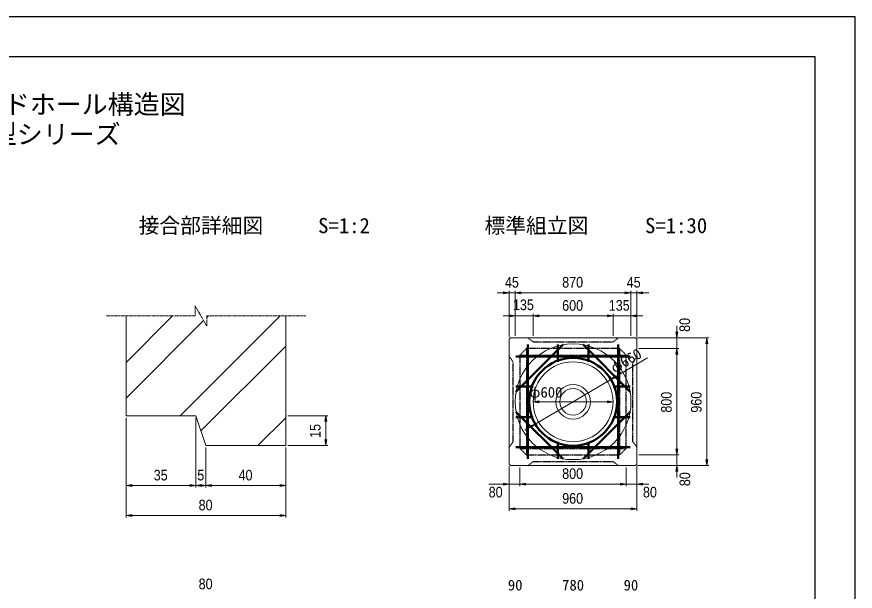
# Model space of a CAD drawing. Units: millimetres, scale not verified. Extents: x -210 to 210, y -148 to 148.
# Drawn here: x 0 to 210, y 4.6 to 148.5 of the extents above; entities that cross this region are included whole.
import ezdxf
from ezdxf.enums import TextEntityAlignment as Align

# ---------------------------------------------------------------- set-up
doc = ezdxf.new("R2010")
doc.units = ezdxf.units.MM
doc.linetypes.add('USER1', pattern=[12.95, 6.35, -3.175, 0.25, -3.175])
doc.linetypes.add('USER2', pattern=[4.7625, 3.175, -1.5875])
doc.layers.add('0-0', color=7, linetype='Continuous')
for name, color, linetype, lineweight in [('0-1_0', 9, 'Continuous', 25), ('0-2_dims', 2, 'Continuous', 13), ('0-3_pen1実線', 4, 'Continuous', 13), ('0-5_pen3実線', 7, 'Continuous', 18), ('0-6_pen4実線', 6, 'Continuous', 25), ('0-7_pen1一点', 4, 'USER1', 13), ('0-8_pen2破線', 3, 'USER2', 25), ('0-9_鉄筋１', 7, 'Continuous', 50), ('0-A_鉄筋２', 7, 'Continuous', 50), ('0-C_鉄筋', 7, 'Continuous', 50)]:
    doc.layers.add(name, color=color, linetype=linetype, lineweight=lineweight)
doc.styles.add('ＭＳ ゴシック', font='')
doc.styles.add('ＭＳ Ｐゴシック', font='')
doc.styles.get('ＭＳ ゴシック').set_extended_font_data('MS Gothic')
doc.styles.get('ＭＳ Ｐゴシック').set_extended_font_data('MS PGothic')

# ---------------------------------------------------------------- blocks, each defined once
blk = doc.blocks.new('部分図 1')
at = {"layer": '0-1_0'}
blk.add_lwpolyline([(0, 0), (12600, 0), (12600, 8910), (0, 8910)], close=True, dxfattribs=at)
at = {"layer": '0-2_dims'}
for p, q in [((10000, 6836), (9910, 6836)), ((10000, 6502), (10000, 6851)), ((10045, 6836), (10000, 6836)), ((10045, 6512), (10045, 6851)), ((10045, 6512), (10045, 6851)), ((10045, 6836), (10135, 6836)), ((10915, 6836), (10045, 6836)), ((10915, 6836), (10825, 6836)), ((10915, 6512), (10915, 6851)), ((10915, 6512), (10915, 6851)), ((10915, 6836), (10960, 6836)), ((10960, 6502), (10960, 6851)), ((10960, 6836), (11050, 6836)), ((10045, 6661.58), (9955, 6661.58)), ((10045, 6512), (10045, 6676.58)), ((10180, 6661.58), (10045, 6661.58)), ((10180, 6512), (10180, 6676.58)), ((10180, 6512), (10180, 6676.58)), ((10180, 6661.58), (10780, 6661.58)), ((10180, 6661.58), (10270, 6661.58)), ((10780, 6661.58), (10690, 6661.58)), ((10780, 6512), (10780, 6676.58)), ((10780, 6512), (10780, 6676.58)), ((10780, 6661.58), (10915, 6661.58)), ((10915, 6512), (10915, 6676.58)), ((10915, 6661.58), (11005, 6661.58)), ((11258.74, 6497), (11258.74, 6587)), ((10965, 6497), (11499.69, 6497)), ((10965, 6497), (11273.74, 6497)), ((11258.74, 6417), (11258.74, 6497)), ((11484.69, 5537), (11484.69, 6497)), ((10975, 6417), (11274.69, 6417)), ((10975, 6417), (11273.74, 6417)), ((11258.74, 6417), (11258.74, 6327)), ((11259.69, 6417), (11259.69, 5617)), ((7121.08, 5897.4), (7121.08, 5371.73)), ((7121.08, 5897.4), (7121.08, 5146.73)), ((7646.08, 5897.4), (7646.08, 5371.73)), ((7646.08, 5897.4), (7646.08, 5371.73)), ((8336.08, 5912.4), (8636.18, 5912.4)), ((8621.18, 5912.4), (8621.18, 5687.4)), ((7721.08, 5672.4), (7721.08, 5371.73)), ((7721.08, 5672.4), (7721.08, 5371.73)), ((8321.08, 5672.4), (8321.08, 5371.73)), ((8321.08, 5672.4), (8321.08, 5146.73)), ((8336.08, 5687.4), (8636.18, 5687.4)), ((11259.69, 5617), (11259.69, 5707)), ((10975, 5617), (11274.69, 5617)), ((10975, 5617), (11274.69, 5617)), ((11259.69, 5617), (11259.69, 5537)), ((10000, 5532), (10000, 5197)), ((10000, 5532), (10000, 5383.08)), ((10080, 5522), (10080, 5383.09)), ((10080, 5522), (10080, 5383.08)), ((10880, 5522), (10880, 5383.09)), ((10880, 5522), (10880, 5383.09)), ((10960, 5532), (10960, 5197)), ((10960, 5532), (10960, 5383.09)), ((10965, 5537), (11274.69, 5537)), ((10965, 5537), (11499.69, 5537)), ((11259.69, 5537), (11259.69, 5447)), ((7646.08, 5386.73), (7121.08, 5386.73)), ((7721.08, 5386.73), (7646.08, 5386.73)), ((7721.08, 5386.73), (8321.08, 5386.73)), ((10000, 5398.08), (9845.91, 5398.08)), ((10080, 5398.08), (10000, 5398.08)), ((10080, 5398.09), (10880, 5398.09)), ((10080, 5398.08), (10170, 5398.08)), ((10880, 5398.09), (10790, 5398.09)), ((10880, 5398.09), (10960, 5398.09)), ((10960, 5398.09), (11050, 5398.09)), ((10000, 5212), (10960, 5212)), ((8321.08, 5161.73), (7121.08, 5161.73))]:
    blk.add_line(p, q, dxfattribs=at)
at = {"layer": '0-2_dims', "lineweight": 18}
for p, q in [((10764.5, 6184.21), (11040.39, 6346.35)), ((10764.5, 6184.21), (10195.5, 5849.79)), ((10180, 6017), (10780, 6017)), ((10195.5, 5849.79), (10117.91, 5804.19))]:
    blk.add_line(p, q, dxfattribs=at)
at = {"layer": '0-2_dims'}
for points in [[(9955, 6828.5), (10000, 6836), (9955, 6843.5)], [(10090, 6843.5), (10045, 6836), (10090, 6828.5)], [(10090, 6843.5), (10045, 6836), (10090, 6828.5)], [(10870, 6828.5), (10915, 6836), (10870, 6843.5)], [(10870, 6828.5), (10915, 6836), (10870, 6843.5)], [(11005, 6843.5), (10960, 6836), (11005, 6828.5)], [(10000, 6654.08), (10045, 6661.58), (10000, 6669.08)], [(10225, 6669.08), (10180, 6661.58), (10225, 6654.08)], [(10225, 6669.08), (10180, 6661.58), (10225, 6654.08)], [(10735, 6654.08), (10780, 6661.58), (10735, 6669.08)], [(10735, 6654.08), (10780, 6661.58), (10735, 6669.08)], [(10960, 6669.08), (10915, 6661.58), (10960, 6654.08)], [(11251.24, 6542), (11258.74, 6497), (11266.24, 6542)], [(11492.19, 6452), (11484.69, 6497), (11477.19, 6452)], [(11266.24, 6372), (11258.74, 6417), (11251.24, 6372)], [(11267.19, 6372), (11259.69, 6417), (11252.19, 6372)], [(8628.68, 5867.4), (8621.18, 5912.4), (8613.68, 5867.4)], [(8613.68, 5732.4), (8621.18, 5687.4), (8628.68, 5732.4)], [(11252.19, 5662), (11259.69, 5617), (11267.19, 5662)], [(11252.19, 5662), (11259.69, 5617), (11267.19, 5662)], [(11477.19, 5582), (11484.69, 5537), (11492.19, 5582)], [(11267.19, 5492), (11259.69, 5537), (11252.19, 5492)], [(7166.08, 5394.23), (7121.08, 5386.73), (7166.08, 5379.23)], [(7601.08, 5379.23), (7646.08, 5386.73), (7601.08, 5394.23)], [(7691.08, 5394.23), (7646.08, 5386.73), (7691.08, 5379.23)], [(7676.08, 5379.23), (7721.08, 5386.73), (7676.08, 5394.23)], [(7766.08, 5394.23), (7721.08, 5386.73), (7766.08, 5379.23)], [(8276.08, 5379.23), (8321.08, 5386.73), (8276.08, 5394.23)], [(9955, 5390.58), (10000, 5398.08), (9955, 5405.58)], [(10125, 5405.59), (10080, 5398.09), (10125, 5390.59)], [(10125, 5405.58), (10080, 5398.08), (10125, 5390.58)], [(10835, 5390.59), (10880, 5398.09), (10835, 5405.59)], [(10835, 5390.59), (10880, 5398.09), (10835, 5405.59)], [(11005, 5405.59), (10960, 5398.09), (11005, 5390.59)], [(7166.08, 5169.23), (7121.08, 5161.73), (7166.08, 5154.23)], [(8276.08, 5154.23), (8321.08, 5161.73), (8276.08, 5169.23)], [(10045, 5219.5), (10000, 5212), (10045, 5204.5)], [(10915, 5204.5), (10960, 5212), (10915, 5219.5)]]:
    blk.add_lwpolyline(points, dxfattribs=at)
at = {"layer": '0-2_dims', "lineweight": 18}
for points in [[(10799.5, 6213.47), (10764.5, 6184.21), (10807.1, 6200.54)], [(10225, 6024.5), (10180, 6017), (10225, 6009.5)], [(10735, 6009.5), (10780, 6017), (10735, 6024.5)], [(10160.5, 5820.53), (10195.5, 5849.79), (10152.9, 5833.46)]]:
    blk.add_lwpolyline(points, dxfattribs=at)
at = {"layer": '0-3_pen1実線'}
for p, q in [((7121.08, 6312.86), (7470.62, 6662.4)), ((7121.08, 6043.45), (7704.24, 6626.61)), ((7528.84, 5912.4), (8278.84, 6662.4)), ((7726.88, 6649.25), (7740.03, 6662.4)), ((7684.13, 5798.27), (8321.08, 6435.23)), ((8112.07, 5687.4), (8321.08, 5896.41))]:
    blk.add_line(p, q, dxfattribs=at)
at = {"layer": '0-5_pen3実線'}
for p, q in [((7121.08, 6662.4), (7121.08, 5912.4)), ((8321.08, 6662.4), (8321.08, 5687.4)), ((10010, 6497), (10000, 6487)), ((10950, 6497), (10010, 6497)), ((10950, 6497), (10960, 6487)), ((10000, 6487), (10000, 5547)), ((10960, 5547), (10960, 6487)), ((7646.08, 5912.4), (7121.08, 5912.4)), ((7721.08, 5687.4), (7646.08, 5912.4)), ((7721.08, 5687.4), (8321.08, 5687.4)), ((10000, 5547), (10010, 5537)), ((10960, 5547), (10950, 5537)), ((10010, 5537), (10950, 5537))]:
    blk.add_line(p, q, dxfattribs=at)
for radius in [435, 300, 130, 100]:
    blk.add_circle((10480, 6017), radius, dxfattribs=at)
at = {"layer": '0-6_pen4実線'}
blk.add_lwpolyline([(300, 300), (12300, 300), (12300, 8610), (300, 8610)], close=True, dxfattribs=at)
at = {"layer": '0-7_pen1一点'}
for p, q in [((7640.28, 6662.4), (7640.28, 6737.4)), ((7726.88, 6587.4), (7640.28, 6737.4)), ((7640.28, 6662.4), (6971.08, 6662.4)), ((8471.08, 6662.4), (7726.88, 6662.4)), ((7726.88, 6662.4), (7726.88, 6587.4))]:
    blk.add_line(p, q, dxfattribs=at)
at = {"layer": '0-8_pen2破線'}
for p, q in [((10140, 6497), (10180, 6467)), ((10820, 6497), (10780, 6467)), ((10180, 6467), (10780, 6467)), ((10080, 6367), (10130, 6417)), ((10080, 6367), (10080, 5667)), ((10080, 6367), (10880, 6367)), ((10830, 6417), (10130, 6417)), ((10130, 6417), (10130, 5617)), ((10830, 6417), (10880, 6367)), ((10830, 6417), (10830, 5617)), ((10880, 5667), (10880, 6367)), ((10000, 6357), (10030, 6317)), ((10960, 6357), (10930, 6317)), ((10130, 5617), (10080, 5667)), ((10080, 5667), (10880, 5667)), ((10130, 5617), (10830, 5617)), ((10880, 5667), (10830, 5617)), ((10140, 5537), (10180, 5567)), ((10180, 5567), (10780, 5567)), ((10820, 5537), (10780, 5567))]:
    blk.add_line(p, q, dxfattribs=at)
for points in [[(10000, 5677), (10030, 5717), (10030, 6317)], [(10960, 5677), (10930, 5717), (10930, 6317)]]:
    blk.add_lwpolyline(points, dxfattribs=at)
at = {"layer": '0-9_鉄筋１'}
for p, q in [((10405.35, 6447), (10050, 6091.65)), ((10554.65, 6447), (10910, 6091.65)), ((10365, 6317), (10365, 6407)), ((10595, 6317), (10595, 6407)), ((10820, 6407), (10820, 5627)), ((10090, 6357), (10870, 6357)), ((10090, 6132), (10180, 6132)), ((10870, 6132), (10780, 6132)), ((10405.35, 5587), (10050, 5942.35)), ((10554.65, 5587), (10910, 5942.35)), ((10090, 5902), (10180, 5902)), ((10870, 5902), (10780, 5902)), ((10365, 5717), (10365, 5627)), ((10595, 5717), (10595, 5627))]:
    blk.add_line(p, q, dxfattribs=at)
blk.add_circle((10480, 6017), 330, dxfattribs=at)
at = {"layer": '0-A_鉄筋２'}
for p, q in [((10140, 6407), (10140, 6447)), ((10365, 6407), (10365, 6447)), ((10595, 6407), (10595, 6447)), ((10820, 6407), (10820, 6447)), ((10090, 6357), (10050, 6357)), ((10870, 6357), (10910, 6357)), ((10090, 6132), (10050, 6132)), ((10870, 6132), (10910, 6132)), ((10090, 5902), (10050, 5902)), ((10870, 5902), (10910, 5902)), ((10090, 5677), (10050, 5677)), ((10870, 5677), (10910, 5677)), ((10140, 5627), (10140, 5587)), ((10365, 5627), (10365, 5587)), ((10595, 5627), (10595, 5587)), ((10820, 5627), (10820, 5587))]:
    blk.add_line(p, q, dxfattribs=at)
at = {"layer": '0-C_鉄筋'}
for p, q in [((10140, 6407), (10140, 5627)), ((10090, 5677), (10870, 5677))]:
    blk.add_line(p, q, dxfattribs=at)
at = {"layer": '0-2_dims', "color": 7, "style": 'ＭＳ Ｐゴシック', "width": 0.9}
for s, p in [('45', (9967.95, 6851)), ('870', (10398.18, 6851)), ('45', (10882.95, 6851)), ('135', (10028.18, 6681.45)), ('600', (10398.18, 6676.58)), ('135', (10748.18, 6677.45)), ('35', (7329.04, 5401.73)), ('5', (7656.31, 5401.73)), ('40', (7966.54, 5401.73)), ('800', (10398.18, 5413.09)), ('80', (9845.91, 5273.99)), ('80', (11005, 5274)), ('960', (10398.18, 5227)), ('80', (7666.54, 5176.73)), ('80', (7666.54, 4584.24))]:
    blk.add_text(s, height=79.98, dxfattribs=at).set_placement(p, align=Align.BOTTOM_LEFT)
for s, p in [('80', (11382.83, 6542)), ('800', (11244.69, 5935.18)), ('960', (11469.69, 5935.18)), ('15', (8606.18, 5745.35)), ('80', (11383.78, 5382.91))]:
    blk.add_text(s, height=79.98, rotation=90, dxfattribs=at).set_placement(p, align=Align.BOTTOM_LEFT)
at = {"layer": '0-2_dims', "color": 7, "style": 'ＭＳ ゴシック'}
blk.add_text('φ660', height=80.65, rotation=30.443, dxfattribs=at).set_placement((10803.05, 6207.44), align=Align.BOTTOM_LEFT)
for s, p in [('φ600', (10151.5, 6024)), ('90', (9990.2, 4574.5)), ('780', (10397.7, 4574.5)), ('90', (10860, 4574.5))]:
    blk.add_text(s, height=80.65, dxfattribs=at).set_placement(p, align=Align.BOTTOM_LEFT)
at = {"layer": '0-5_pen3実線', "style": 'ＭＳ ゴシック'}
for s, height, p in [('\u3000接合部詳細図\u3000', 114.4, (7059.66, 7249.52)), ('S=1:2', 114.3, (8564.39, 7249.54)), ('\u3000標準組立図\u3000', 114.3, (9659, 7249.52)), ('S=1:30', 114.4, (11020.65, 7249.51))]:
    blk.add_text(s, height=height, dxfattribs=at).set_placement(p, align=Align.BOTTOM_LEFT)
at = {"layer": '0-6_pen4実線', "style": 'ＭＳ ゴシック'}
for s, p in [('\u3000ＫＯＥＩハンドホール構造図\u3000', (4837.55, 8137.5)), ('８００型シリーズ', (5520.06, 7912.51))]:
    blk.add_text(s, height=143, dxfattribs=at).set_placement(p, align=Align.BOTTOM_LEFT)

msp = doc.modelspace()

# ---------------------------------------------------------------- block references
at = {"layer": '0-0', "xscale": 0.0333333, "yscale": 0.0333333}
msp.add_blockref('部分図 1', (-210, -148.5), dxfattribs=at)

doc.saveas('drawing.dxf')
